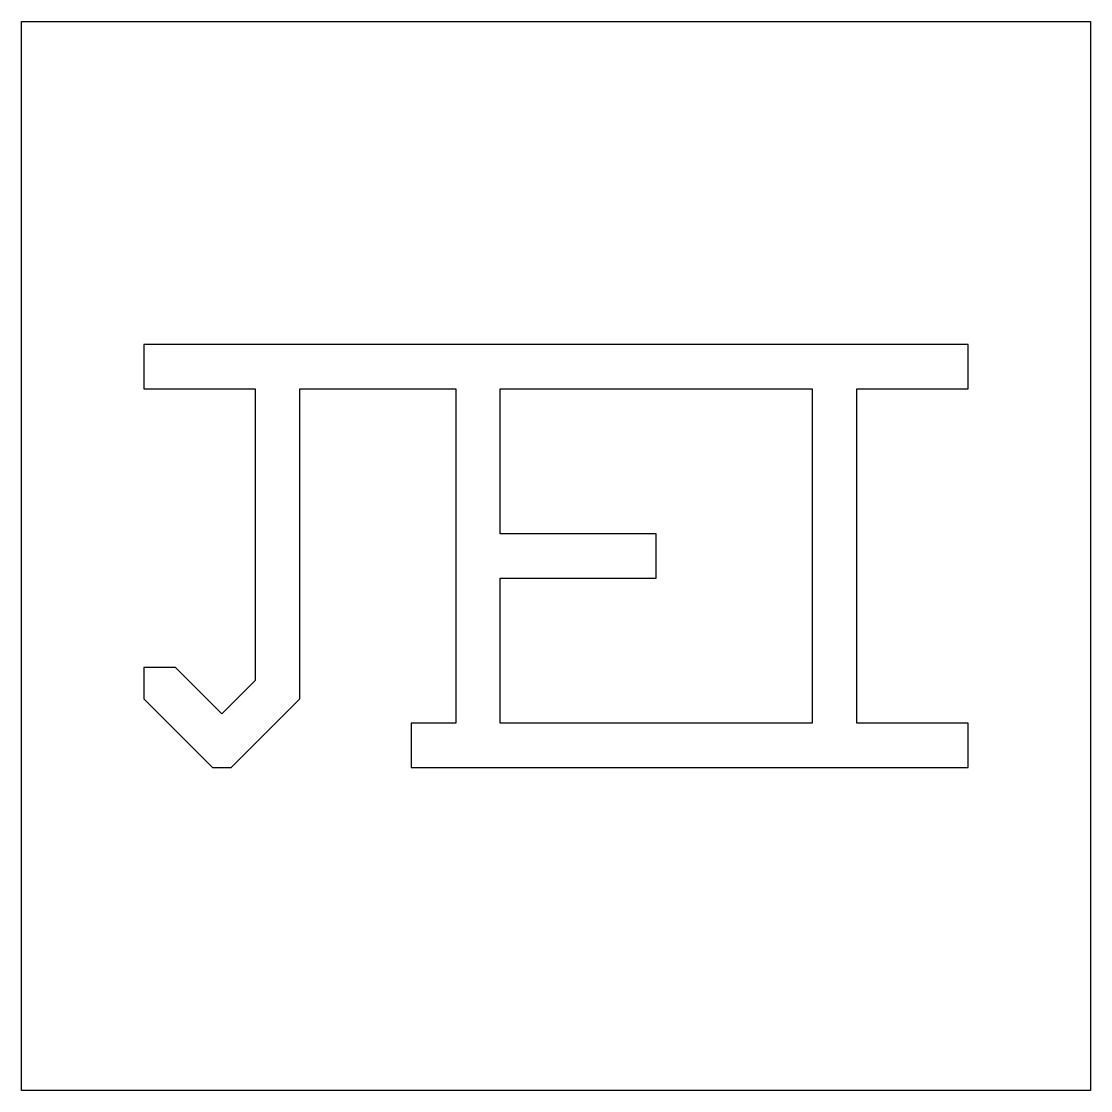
# Model space of a CAD drawing. Header units: millimetres. Extents: x 0 to 96, y 0 to 96.
import ezdxf

# ---------------------------------------------------------------- set-up
doc = ezdxf.new("R2010")
doc.units = ezdxf.units.MM
doc.layers.get('0').update_dxf_attribs({"linetype": 'CONTINUOUS', "lineweight": 25})

msp = doc.modelspace()

# ---------------------------------------------------------------- linework, layer by layer
for p, q in [((0, 0), (0, 96)), ((0, 96), (96, 96)), ((96, 96), (96, 0)), ((96, 0), (0, 0))]:
    msp.add_line(p, q)
for points in [[(11, 67), (11, 63), (21, 63), (21, 36.828), (18, 33.828), (13.828, 38), (11, 38), (11, 35.172), (17.172, 29), (18.828, 29), (25, 35.172), (25, 63), (39, 63), (39, 33), (35, 33), (35, 29), (85, 29), (85, 33), (75, 33), (75, 63), (85, 63), (85, 67)], [(43, 63), (71, 63), (71, 33), (43, 33), (43, 46), (57, 46), (57, 50), (43, 50)]]:
    msp.add_lwpolyline(points, close=True)

doc.saveas('drawing.dxf')
